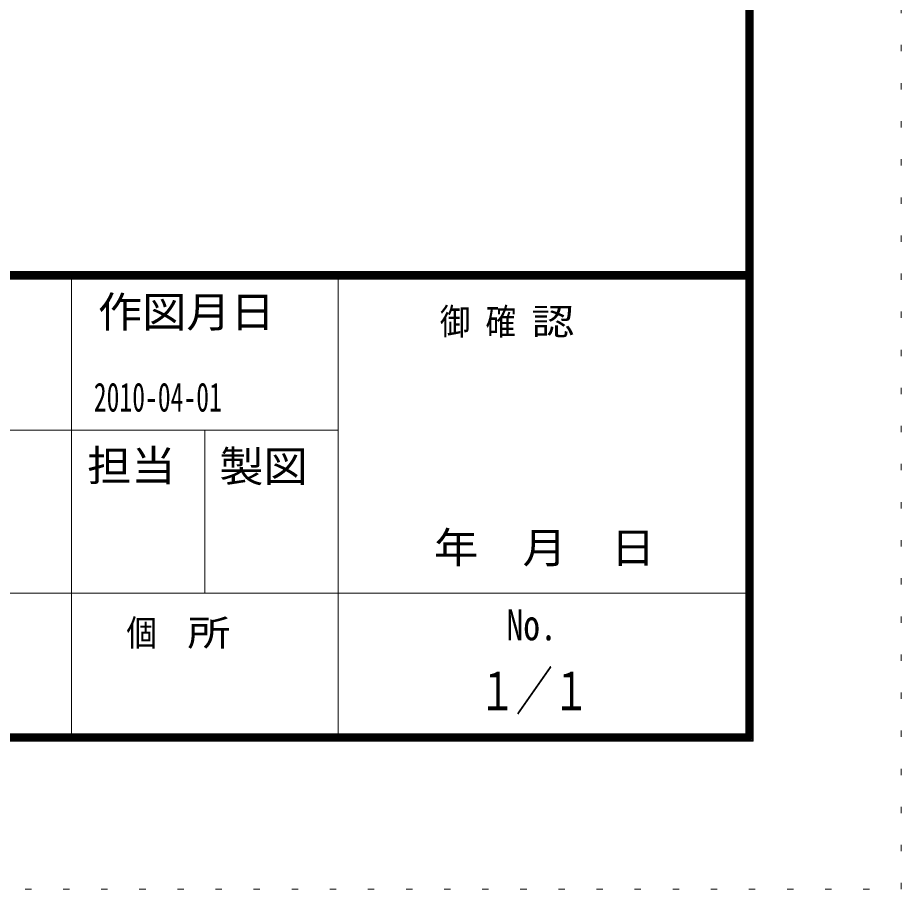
# Model space of a CAD drawing. Units: millimetres, scale not verified. Extents: x -37128 to 37128, y -29862 to 29862.
# Drawn here: x 32953 to 37128, y 462 to 4581 of the extents above; entities that cross this region are included whole.
import ezdxf
from ezdxf.enums import TextEntityAlignment as Align

# ---------------------------------------------------------------- set-up
doc = ezdxf.new("R2010")
doc.units = ezdxf.units.MM
doc.header["$LTSCALE"] = 60
doc.linetypes.add('USER4', pattern=[3, 0.5, -2.5])
doc.layers.add('0-1_0-F', color=7, linetype='Continuous')
doc.layers.add('0-C_F-F', color=6, linetype='Continuous', lineweight=18)
doc.layers.add('0-D_F-E_J_ADD', color=3, linetype='USER4', lineweight=18)
doc.styles.add('ＭＳ ゴシック', font='')
doc.styles.get('ＭＳ ゴシック').set_extended_font_data('MS Gothic')

msp = doc.modelspace()

# ---------------------------------------------------------------- linework, layer by layer
at = {"layer": '0-C_F-F', "color": 5}
for p, q in [((36393.07, 3381.32), (-3716.93, 3381.32)), ((-3716.93, 3377.82), (36393.07, 3377.82)), ((36393.07, 3374.32), (-3716.93, 3374.32)), ((-3716.93, 3370.82), (36393.07, 3370.82)), ((36393.07, 3367.32), (-3716.93, 3367.32)), ((-3716.93, 3363.82), (36393.07, 3363.82)), ((36393.07, 3360.32), (-3716.93, 3360.32)), ((-3716.93, 3356.82), (36393.07, 3356.82)), ((36393.07, 3353.32), (-3716.93, 3353.32)), ((-3716.93, 3349.82), (36393.07, 3349.82)), ((36393.07, 3346.32), (-3716.93, 3346.32)), ((33208.07, 1162.32), (33208.07, 3346.32)), ((34468.07, 1162.32), (34468.07, 3346.32)), ((34468.07, 2632.32), (27118.07, 2632.32)), ((33838.07, 2632.32), (33838.07, 1862.32)), ((27118.07, 1862.32), (36428.07, 1862.32))]:
    msp.add_line(p, q, dxfattribs=at)
for points in [[(36428.07, 1162.32), (36428.07, 29302.32), (-3751.93, 29302.32), (-3751.93, 1162.32)], [(36424.56, 1165.82), (-3748.43, 1165.82), (-3748.43, 29298.82), (36424.56, 29298.82)], [(36421.07, 1169.32), (36421.07, 29295.32), (-3744.93, 29295.32), (-3744.93, 1169.32)], [(36417.57, 1172.82), (36417.57, 29291.82), (-3741.43, 29291.82), (-3741.43, 1172.82)], [(36414.07, 1176.32), (36414.07, 29288.31), (-3737.93, 29288.31), (-3737.93, 1176.32)], [(36410.57, 1179.82), (36410.57, 29284.82), (-3734.43, 29284.82), (-3734.43, 1179.82)], [(36407.06, 1183.32), (-3730.93, 1183.32), (-3730.93, 29281.32), (36407.06, 29281.32)], [(36403.57, 1186.82), (-3727.43, 1186.82), (-3727.43, 29277.82), (36403.57, 29277.82)], [(36400.07, 1190.32), (36400.07, 29274.32), (-3723.93, 29274.32), (-3723.93, 1190.32)], [(36396.57, 1193.82), (-3720.43, 1193.82), (-3720.43, 29270.82), (36396.57, 29270.82)], [(36393.07, 1197.32), (36393.07, 29267.32), (-3716.93, 29267.32), (-3716.93, 1197.32)]]:
    msp.add_lwpolyline(points, close=True, dxfattribs=at)
at = {"layer": '0-D_F-E_J_ADD', "color": 5}
msp.add_lwpolyline([(37128.07, 462.32), (37128.07, 29862.32), (-4451.93, 29862.32), (-4451.93, 462.32)], close=True, dxfattribs=at)

# ---------------------------------------------------------------- texts
at = {"layer": '0-1_0-F', "style": 'ＭＳ ゴシック'}
for s, height, width, p in [('2010-04-01', 136.8, 0.65, (33313.07, 2678.94)), ('１／１', 182.3, 0.7, (35133.07, 1254.02))]:
    msp.add_text(s, height=height, dxfattribs=dict(at, width=width)).set_placement(p, align=Align.BOTTOM_LEFT)
at = {"layer": '0-C_F-F', "color": 7, "style": 'ＭＳ ゴシック'}
for s, height, width, p in [('作図月日', 145.9, 1.05, (33332.53, 3074.28)), ('御 ', 124, 0.85, (34947.93, 3046.12)), ('確 ', 124, 0.85, (35164.06, 3046.12)), ('認', 124, 1.2, (35380.2, 3046.12)), ('担当', 145.9, 1.05, (33281.57, 2347.71)), ('製図', 145.9, 1.05, (33905.95, 2344.28)), ('\u3000年\u3000月\u3000日', 145.9, 1.05, (34711.3, 1960.02)), ('個  ', 124, 0.85, (33467.07, 1575.32)), ('No.', 145.9, 0.8, (35262.57, 1595.21)), ('所', 124, 1.2, (33755.26, 1575.32))]:
    msp.add_text(s, height=height, dxfattribs=dict(at, width=width)).set_placement(p, align=Align.BOTTOM_LEFT)

doc.saveas('drawing.dxf')
